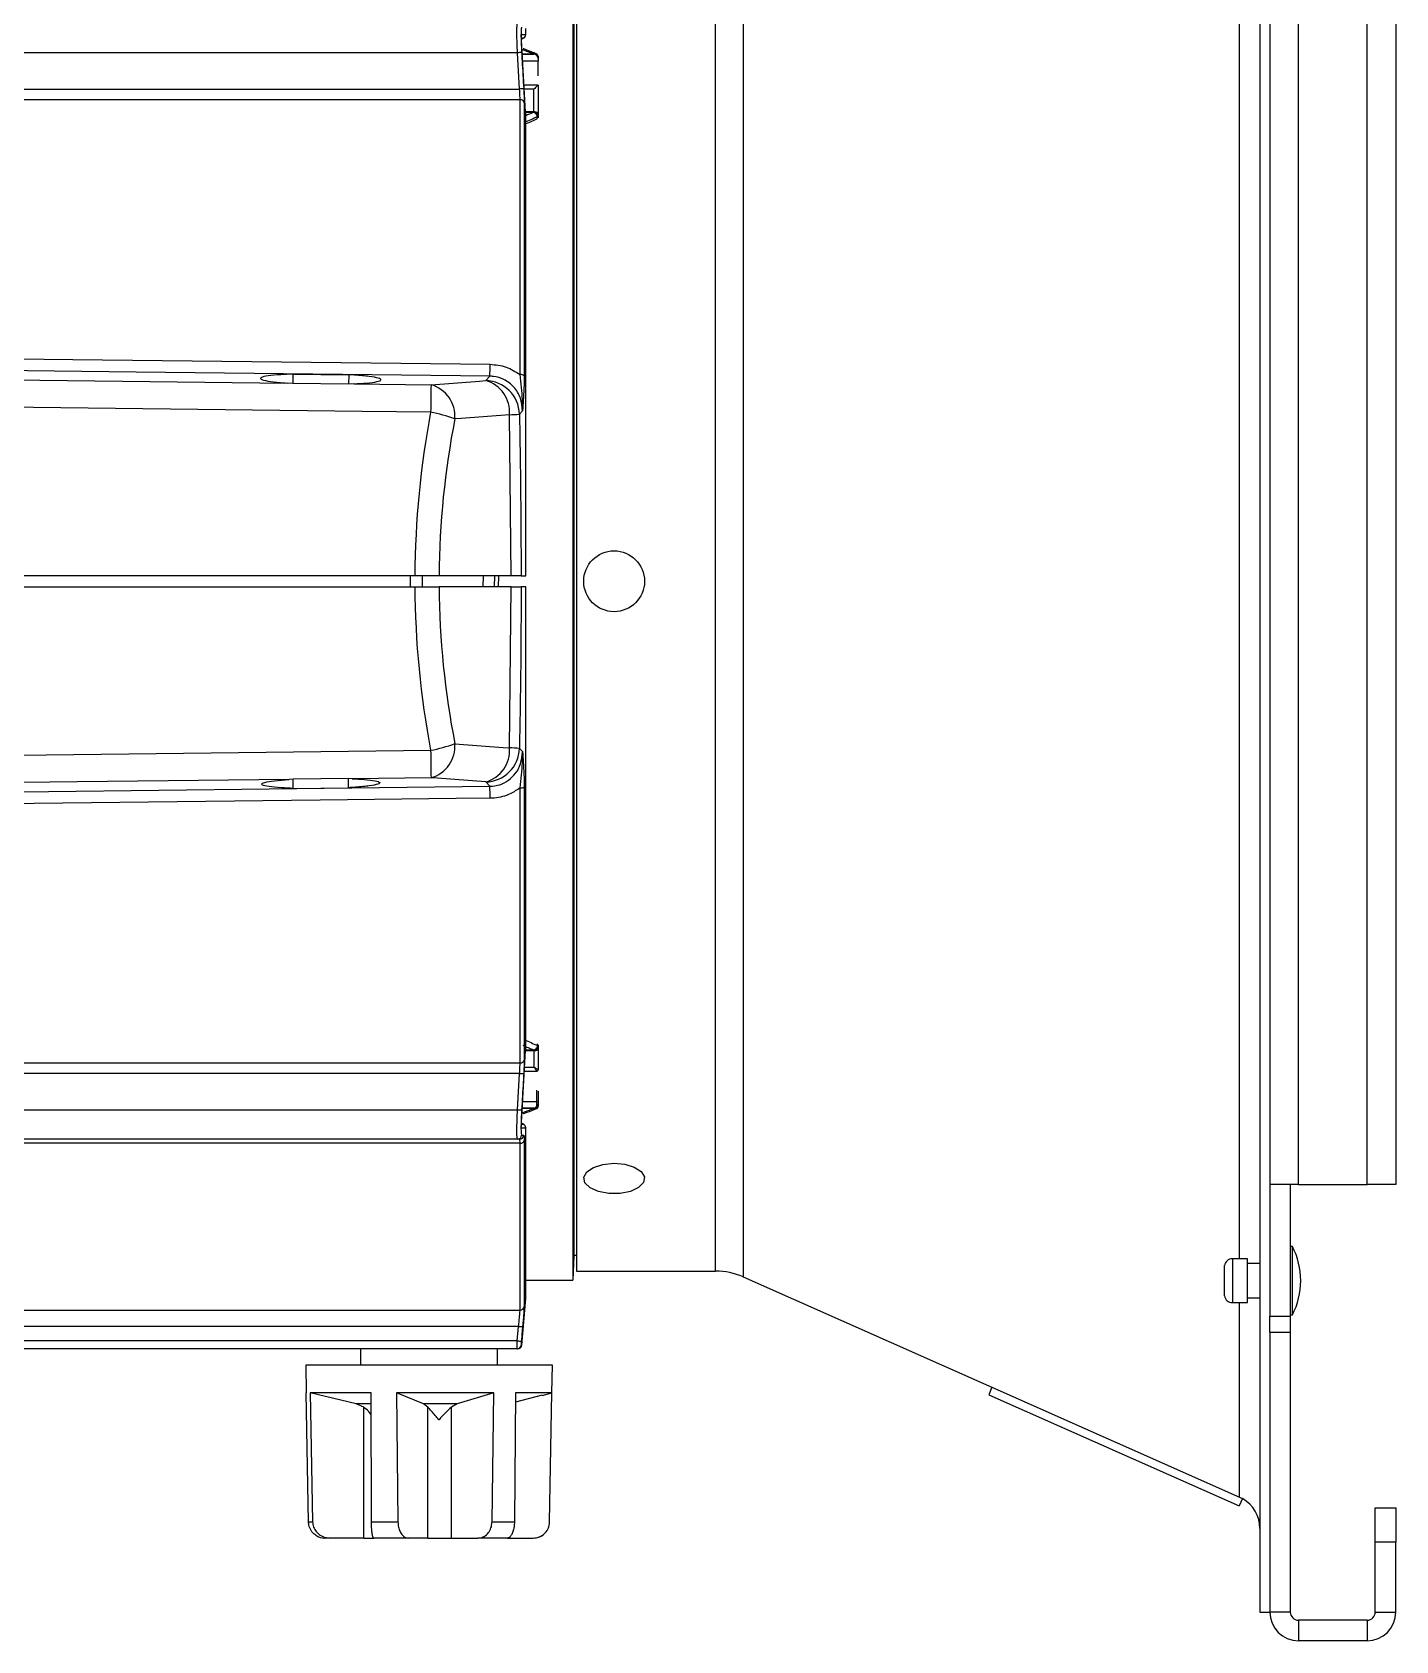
# Model space of a CAD drawing. Extents: x 17.1 to 113.1, y 3.8 to 84.5.
# Drawn here: x 31.61 to 36.58, y 31.99 to 37.86 of the extents above; entities that cross this region are included whole.
import ezdxf

# ---------------------------------------------------------------- set-up
doc = ezdxf.new("R2010")
doc.units = 0
doc.header["$MEASUREMENT"] = 0
doc.layers.add('OBJECT', color=7, linetype='CONTINUOUS')

msp = doc.modelspace()

# ---------------------------------------------------------------- linework, layer by layer
at = {"layer": 'OBJECT'}
for p, q in [((36.0882, 39.5865), (36.0882, 32.0965)), ((33.5822, 38.4064), (33.5822, 33.3066)), ((34.2035, 38.394), (34.2035, 33.319)), ((33.5952, 38.3725), (33.5952, 33.3405)), ((34.1022, 33.3405), (34.1022, 38.3725)), ((36.0139, 33.3852), (36.0139, 38.3277)), ((33.5854, 38.3164), (33.5854, 33.3966)), ((36.1242, 38.0565), (36.1242, 33.6565)), ((36.2291, 33.6565), (36.2291, 38.0565)), ((36.4792, 33.6565), (36.4792, 38.0565)), ((36.5841, 38.0565), (36.5841, 33.6565)), ((33.3928, 37.8509), (33.4092, 37.8513)), ((33.4093, 37.5684), (33.3928, 37.8509)), ((33.3938, 37.8334), (33.4012, 37.837)), ((33.3798, 37.7844), (29.3211, 37.7844)), ((33.3875, 37.652), (33.3798, 37.7844)), ((33.3969, 37.7801), (33.437, 37.7801)), ((33.397, 37.7788), (33.4396, 37.7788)), ((33.4546, 37.7542), (33.3984, 37.7542)), ((33.437, 37.7788), (33.437, 37.7801)), ((33.437, 37.7801), (33.4394, 37.7799)), ((33.4546, 37.7723), (33.4546, 37.7724)), ((33.4546, 37.7717), (33.4546, 37.7723)), ((33.4546, 37.7717), (33.4546, 37.7638)), ((33.4546, 37.7638), (33.4546, 37.7542)), ((33.4546, 37.7004), (33.4546, 37.7542)), ((29.4701, 37.652), (33.3875, 37.652)), ((33.3891, 37.6128), (29.4701, 37.6128)), ((33.3891, 36.6102), (33.3891, 37.6128)), ((33.4546, 37.6664), (33.4036, 37.6664)), ((33.4396, 37.6514), (33.4044, 37.6514)), ((33.4396, 37.5695), (33.4396, 37.6514)), ((33.4546, 37.6664), (33.4546, 37.5619)), ((33.4041, 37.6039), (33.4041, 36.6064)), ((33.4092, 37.5695), (33.437, 37.5695)), ((33.437, 37.5662), (33.4094, 37.5662)), ((33.437, 37.5695), (33.4396, 37.5695)), ((33.437, 37.5695), (33.437, 37.5662)), ((33.4394, 37.5664), (33.437, 37.5662)), ((33.4396, 37.5695), (33.4415, 37.5695)), ((33.4546, 37.5619), (33.4546, 37.5531)), ((33.4106, 35.8765), (33.4106, 37.5239)), ((33.4107, 35.8764), (33.4107, 37.523)), ((33.4521, 37.55), (33.4521, 37.5503)), ((33.4521, 37.5437), (33.4521, 37.55)), ((33.4546, 37.5536), (33.4546, 37.5531)), ((33.4546, 37.5531), (33.4546, 37.547)), ((32.5604, 36.5775), (32.5397, 36.5794)), ((32.5601, 36.6122), (32.5604, 36.5776)), ((32.5601, 36.6122), (32.764, 36.6099)), ((32.7637, 36.5753), (32.5604, 36.5775)), ((32.764, 36.6099), (32.7637, 36.5753)), ((32.7834, 36.5766), (32.7637, 36.5753)), ((32.7834, 36.5766), (33.0644, 36.5733)), ((33.2637, 36.5885), (33.279, 36.6044)), ((33.3569, 35.8765), (33.3506, 36.464)), ((33.3979, 36.4779), (33.3868, 36.4663)), ((33.0053, 35.8765), (28.3214, 35.8765)), ((32.99, 35.8365), (32.99, 35.8765)), ((33.0329, 35.8365), (33.0338, 35.8765)), ((33.3569, 35.8765), (33.0937, 35.8765)), ((33.2551, 35.8365), (33.256, 35.8765)), ((33.2957, 35.8365), (33.2971, 35.8765)), ((33.3101, 35.8365), (33.3117, 35.8765)), ((33.393, 35.8765), (33.4106, 35.8765)), ((28.3214, 35.8365), (33.0053, 35.8365)), ((33.3569, 35.8365), (33.0937, 35.8365)), ((33.3506, 35.249), (33.3569, 35.8365)), ((33.4106, 35.8365), (33.393, 35.8365)), ((33.4106, 34.1891), (33.4106, 35.8365)), ((33.4107, 34.1899), (33.4107, 35.8363)), ((33.3868, 35.2467), (33.3979, 35.235)), ((32.5614, 35.1348), (32.5471, 35.1336)), ((32.5611, 35.1011), (32.5614, 35.1348)), ((32.5611, 35.1011), (32.763, 35.1034)), ((32.7627, 35.137), (32.5614, 35.1348)), ((32.776, 35.1363), (32.7627, 35.137)), ((32.763, 35.1034), (32.7627, 35.137)), ((33.0644, 35.1396), (32.776, 35.1363)), ((33.279, 35.1086), (33.2637, 35.1245)), ((33.3891, 34.1002), (33.3891, 35.1028)), ((33.4041, 35.1066), (33.4041, 34.1091)), ((33.4532, 34.1634), (33.4532, 34.1693)), ((33.4532, 34.163), (33.4532, 34.1634)), ((33.4557, 34.166), (33.4557, 34.1603)), ((33.4557, 34.1603), (33.4557, 34.1598)), ((33.4557, 34.1603), (33.4557, 34.1515)), ((33.4557, 34.1515), (33.4557, 34.0746)), ((29.4701, 34.1002), (33.3891, 34.1002)), ((33.3928, 33.8621), (33.4093, 34.1446)), ((33.4381, 34.1438), (33.4092, 34.1438)), ((33.4094, 34.1472), (33.4381, 34.1472)), ((33.4381, 34.1472), (33.4405, 34.147)), ((33.4381, 34.1438), (33.4381, 34.1472)), ((33.4407, 34.1439), (33.4381, 34.1438)), ((33.4407, 34.0846), (33.4407, 34.1439)), ((33.4426, 34.1439), (33.4407, 34.1439)), ((33.3875, 34.061), (29.4701, 34.061)), ((33.3798, 33.9286), (33.3875, 34.061)), ((33.4049, 34.0696), (33.4507, 34.0696)), ((33.4058, 34.0846), (33.4407, 34.0846)), ((33.4507, 33.9592), (33.4507, 34.0005)), ((33.4557, 33.9971), (33.4557, 33.956)), ((29.3211, 33.9286), (33.3798, 33.9286)), ((33.4407, 33.9345), (33.397, 33.9345)), ((33.4381, 33.9333), (33.397, 33.9333)), ((33.3985, 33.9592), (33.4507, 33.9592)), ((33.4381, 33.9345), (33.4381, 33.9333)), ((33.4405, 33.9335), (33.4381, 33.9333)), ((33.4507, 33.9495), (33.4507, 33.9592)), ((33.4507, 33.9495), (33.4557, 33.9495)), ((33.4557, 33.956), (33.4557, 33.9495)), ((33.4557, 33.9495), (33.4557, 33.9417)), ((33.4557, 33.9411), (33.4557, 33.9417)), ((33.4092, 33.8616), (33.3928, 33.8621)), ((33.3936, 33.8761), (33.4012, 33.8759)), ((33.4012, 33.8759), (33.3938, 33.8796)), ((33.38, 33.8215), (29.3251, 33.8215)), ((33.3891, 33.8065), (29.4701, 33.8065)), ((33.3874, 33.8215), (33.38, 33.8215)), ((33.3891, 33.1979), (33.3891, 33.8065)), ((33.4041, 33.8168), (33.4041, 33.2114)), ((33.4106, 33.2402), (33.4106, 33.8445)), ((33.4107, 33.2415), (33.4107, 33.8455)), ((36.2291, 33.6565), (36.1242, 33.6565)), ((36.1242, 33.6565), (36.1242, 33.1756)), ((36.1991, 33.6565), (36.1991, 33.1756)), ((36.2291, 33.6565), (36.4792, 33.6565)), ((36.5841, 33.6565), (36.4792, 33.6565)), ((33.5854, 33.3966), (33.5822, 33.3066)), ((33.5952, 33.3966), (33.5854, 33.3966)), ((36.2066, 33.4302), (36.1991, 33.4302)), ((36.2066, 33.1927), (36.2066, 33.4302)), ((33.5952, 33.3405), (34.1022, 33.3405)), ((35.9585, 33.2502), (35.9585, 33.3602)), ((36.0431, 33.3852), (35.9881, 33.3852)), ((35.9881, 33.3852), (35.9881, 33.2332)), ((36.0431, 33.2332), (36.0431, 33.3852)), ((36.0882, 33.3677), (36.0431, 33.3677)), ((33.4107, 33.3066), (33.5822, 33.3066)), ((34.2035, 33.319), (35.1108, 32.9166)), ((33.3957, 33.0701), (33.4106, 33.2402)), ((35.9881, 33.2332), (35.9881, 33.2252)), ((35.9881, 33.2252), (36.0431, 33.2252)), ((36.0139, 32.516), (36.0139, 33.2252)), ((36.0431, 33.2427), (36.0882, 33.2427)), ((36.0431, 33.2252), (36.0431, 33.2332)), ((29.1701, 33.1979), (33.3891, 33.1979)), ((36.1242, 33.1756), (36.1991, 33.1756)), ((36.1242, 33.1159), (36.1242, 33.1756)), ((36.1991, 33.1802), (36.2066, 33.1802)), ((36.1991, 33.1756), (36.1991, 33.1159)), ((36.2066, 33.1802), (36.2066, 33.1927)), ((33.3837, 33.1386), (29.1701, 33.1386)), ((33.3791, 33.0857), (33.3837, 33.1386)), ((36.1991, 33.1159), (36.1242, 33.1159)), ((36.1242, 33.1159), (36.1242, 32.0965)), ((36.1991, 33.1159), (36.1991, 32.0965)), ((33.3781, 33.0565), (28.9532, 33.0565)), ((33.3791, 33.0857), (29.0804, 33.0857)), ((32.8072, 33.0565), (32.8072, 32.9965)), ((33.3072, 32.9965), (33.3072, 33.0565)), ((32.6072, 32.9965), (32.609, 32.8965)), ((33.5072, 32.9965), (32.6072, 32.9965)), ((33.5055, 32.8965), (33.5072, 32.9965)), ((32.609, 32.8965), (32.6092, 32.8964)), ((32.6092, 32.8965), (32.609, 32.8965)), ((32.6173, 32.4254), (32.6092, 32.8965)), ((32.8457, 32.8965), (32.6235, 32.8965)), ((32.6235, 32.8965), (32.6323, 32.4254)), ((32.7916, 32.8556), (32.6235, 32.8965)), ((32.8469, 32.4254), (32.8457, 32.8965)), ((33.2937, 32.8965), (32.9386, 32.8965)), ((32.9386, 32.8965), (32.9437, 32.4254)), ((33.0373, 32.8556), (32.9386, 32.8965)), ((33.2937, 32.8965), (33.1601, 32.8556)), ((33.2868, 32.4254), (33.2937, 32.8965)), ((33.3722, 32.8965), (33.3686, 32.4254)), ((33.47, 32.8873), (33.372, 32.8617)), ((33.5055, 32.8965), (33.3722, 32.8965)), ((33.47, 32.887), (33.5055, 32.8965)), ((33.4971, 32.4254), (33.5052, 32.8964)), ((35.1108, 32.9166), (35.0987, 32.8892)), ((35.0987, 32.8892), (36.0128, 32.4837)), ((35.1108, 32.9166), (36.0249, 32.5111)), ((32.8187, 32.8439), (32.7916, 32.8556)), ((32.842, 32.8556), (32.7916, 32.8556)), ((32.8187, 32.3665), (32.8187, 32.8439)), ((33.1601, 32.8556), (33.0373, 32.8556)), ((33.0532, 32.8439), (33.0373, 32.8556)), ((33.0532, 32.3665), (33.0532, 32.8439)), ((33.1601, 32.8556), (33.1386, 32.8439)), ((33.1386, 32.3665), (33.1386, 32.8439)), ((36.0249, 32.5111), (36.0128, 32.4837)), ((36.5092, 32.3515), (36.5092, 32.4765)), ((36.5092, 32.4765), (36.5841, 32.4765)), ((36.5841, 32.4765), (36.5841, 32.3515)), ((32.6173, 32.4254), (32.6323, 32.4254)), ((32.8469, 32.4254), (32.9437, 32.4254)), ((33.2868, 32.4254), (33.3686, 32.4254)), ((32.6969, 32.3665), (32.6772, 32.3665)), ((32.8187, 32.3665), (32.6969, 32.3665)), ((32.8187, 32.3665), (32.8556, 32.3665)), ((32.9816, 32.3665), (32.8556, 32.3665)), ((33.0532, 32.3665), (32.9816, 32.3665)), ((33.0532, 32.3665), (33.1386, 32.3665)), ((33.1386, 32.3665), (33.2354, 32.3665)), ((33.342, 32.3665), (33.2354, 32.3665)), ((33.342, 32.3665), (33.437, 32.3665)), ((36.5092, 32.0965), (36.5092, 32.3515)), ((36.5841, 32.3515), (36.5092, 32.3515)), ((36.5841, 32.0965), (36.5841, 32.3515)), ((36.0882, 32.0965), (36.1242, 32.0965)), ((36.1991, 32.0965), (36.1242, 32.0965)), ((36.2291, 32.0665), (36.2291, 31.9916)), ((36.4792, 32.0665), (36.2291, 32.0665)), ((36.4792, 32.0665), (36.4792, 31.9916)), ((36.5092, 32.0965), (36.5841, 32.0965)), ((36.4792, 31.9916), (36.2291, 31.9916))]:
    msp.add_line(p, q, dxfattribs=at)
at = {"layer": 'OBJECT', "flags": 128}
for points in [[(33.4546, 37.6664), (33.4543, 37.6661), (33.4534, 37.6653), (33.4521, 37.6639), (33.4502, 37.662), (33.4479, 37.6597), (33.4453, 37.6571), (33.4425, 37.6543), (33.4396, 37.6514)], [(33.4396, 37.5695), (33.4396, 37.569), (33.4395, 37.5686), (33.4395, 37.5682), (33.4395, 37.5678), (33.4395, 37.5674), (33.4395, 37.5671), (33.4394, 37.5667), (33.4394, 37.5664)], [(29.1701, 36.6952), (29.2775, 36.694), (29.7735, 36.6883), (31.7573, 36.6655), (33.2797, 36.648)], [(33.279, 36.6044), (31.9881, 36.6195), (30.6971, 36.6347), (29.1694, 36.6527)], [(29.2974, 36.6172), (29.7445, 36.612), (31.0355, 36.597), (32.5397, 36.5794)], [(33.0644, 36.5733), (33.2409, 36.5868), (33.2637, 36.5885)], [(33.063, 36.4729), (32.813, 36.476), (31.813, 36.4881), (28.3214, 36.5304)], [(33.3506, 36.464), (33.1741, 36.4506), (33.1513, 36.4488)], [(28.3214, 35.1826), (28.5548, 35.1854), (29.5547, 35.1975), (33.063, 35.24)], [(33.1513, 35.2641), (33.3279, 35.2507), (33.3506, 35.249)], [(29.1694, 35.0603), (30.3782, 35.0745), (31.6692, 35.0897), (33.279, 35.1086)], [(32.5471, 35.1336), (31.7734, 35.1246), (30.4824, 35.1096), (29.2907, 35.0957)], [(33.2637, 35.1245), (33.0872, 35.1379), (33.0644, 35.1396)], [(33.2797, 35.065), (33.1557, 35.0635), (32.6598, 35.0578), (30.6759, 35.035), (29.1701, 35.0177)], [(33.4407, 34.1439), (33.4407, 34.1443), (33.4407, 34.1447), (33.4406, 34.1451), (33.4406, 34.1455), (33.4406, 34.1459), (33.4406, 34.1463), (33.4406, 34.1467), (33.4405, 34.147)], [(33.4407, 34.0846), (33.4433, 34.0828), (33.4458, 34.0811), (33.4482, 34.0796), (33.4504, 34.0781), (33.4522, 34.0769), (33.4537, 34.0759), (33.4548, 34.0752), (33.4555, 34.0747), (33.4557, 34.0746)], [(33.4507, 34.0696), (33.4506, 34.0698), (33.4501, 34.0705), (33.4494, 34.0716), (33.4484, 34.0731), (33.4471, 34.0749), (33.4457, 34.0771), (33.4441, 34.0794), (33.4424, 34.082), (33.4407, 34.0846)], [(33.4507, 33.9592), (33.4517, 33.9591), (33.4526, 33.9589), (33.4535, 33.9586), (33.4542, 33.9582), (33.4549, 33.9578), (33.4553, 33.9572), (33.4556, 33.9566), (33.4557, 33.956)], [(33.7539, 33.6234), (33.7131, 33.6232), (33.6749, 33.6303), (33.6444, 33.6439), (33.6258, 33.6621), (33.6216, 33.6823), (33.6323, 33.702), (33.6565, 33.7184), (33.6909, 33.7294), (33.7309, 33.7334), (33.7711, 33.7298), (33.806, 33.7193), (33.831, 33.7032), (33.8426, 33.6836), (33.8393, 33.6633), (33.8216, 33.6449), (33.7917, 33.631), (33.7539, 33.6234)], [(33.3986, 33.1377), (33.3961, 33.1079), (33.3941, 33.0848)]]:
    msp.add_lwpolyline(points, dxfattribs=at)
at = {"layer": 'OBJECT'}
msp.add_circle((33.7322, 35.8565), 0.111, dxfattribs=at)
for centre, radius, start, end in [((33.3942, 37.8503), 0.015, 297.4113, 3.80799), ((33.3979, 37.5372), 0.2478, 90.72222, 94.18065), ((33.4421, 37.7798), 0.00268, 177.25363, 200.75892), ((33.4396, 37.7638), 0.015, 0, 90), ((33.4409, 37.7737), 0.00599, 80.04273, 84.94157), ((33.4394, 37.7771), 0.00445, 35.37869, 46.56324), ((33.405, 37.4042), 0.2484, 90.59271, 94.04313), ((33.391, 37.599), 0.0139, 20.57956, 97.91928), ((33.4416, 37.5582), 0.00829, 87.84803, 91.35713), ((33.4546, 37.5566), 0.015, 140.52774, 144.09287), ((33.4508, 37.5539), 0.0038, 289.84099, 354.83601), ((33.4511, 37.5534), 0.00355, 286.92861, 354.59907), ((29.8761, 36.6813), 3.4038, 358.70432, 359.43865), ((45.7418, 36.3432), 12.6795, 178.95997, 179.41369), ((33.0316, 36.4578), 0.1201, 355.71295, 74.14882), ((33.2309, 36.473), 0.1201, 355.71229, 74.14911), ((33.2612, 36.4629), 0.1256, 1.54155, 88.87061), ((33.3922, 36.591), 0.0194, 52.30684, 99.0466), ((32.9719, 35.9653), 0.5157, 69.64114, 79.83388), ((36.1637, 35.8565), 3.07, 168.87528, 179.62673), ((33.3436, 36.8596), 0.3957, 271.01904, 276.2638), ((36.1637, 35.8565), 3.07, 180.37327, 191.12472), ((32.9719, 35.7476), 0.5157, 280.16641, 290.35856), ((45.741, 35.3698), 12.6787, 180.5863, 181.04005), ((33.0316, 35.2552), 0.1201, 285.85119, 4.28704), ((33.2309, 35.24), 0.1201, 285.8506, 4.288), ((33.2612, 35.2501), 0.1256, 271.12933, 358.45851), ((33.3436, 34.853), 0.396, 83.73825, 88.9789), ((29.8758, 35.0316), 3.4041, 0.56137, 1.29564), ((33.3922, 35.122), 0.0194, 260.94979, 307.69466), ((33.4522, 34.16), 0.00355, 5.39216, 73.06698), ((33.4519, 34.1595), 0.0038, 5.15092, 70.16705), ((33.391, 34.114), 0.0139, 262.08072, 339.42044), ((33.4427, 34.156), 0.00914, 268.80701, 271.98783), ((33.4565, 34.1574), 0.016, 216.04363, 219.37082), ((33.4051, 34.3103), 0.2499, 265.96724, 269.39693), ((33.4507, 34.0746), 0.005, 270, 0), ((33.3979, 34.1764), 0.2485, 265.82506, 269.27432), ((33.4432, 33.9336), 0.00265, 159.13509, 182.85236), ((33.4407, 33.9495), 0.015, 270, 0), ((33.4419, 33.94), 0.00633, 275.19241, 279.82329), ((33.4405, 33.9363), 0.00442, 313.36183, 324.63778), ((33.3942, 33.8626), 0.015, 356.19242, 62.58929), ((33.3799, 33.8365), 0.015, 270.04985, 356.4414), ((33.3874, 33.8365), 0.015, 270.04726, 356.32438), ((33.3905, 33.8204), 0.014, 264.21403, 345.34407), ((35.9654, 33.3052), 0.2717, 332.61209, 27.38791), ((34.1022, 33.0905), 0.25, 66.08033, 90), ((35.9881, 33.3552), 0.03, 90, 170.40593), ((33.3957, 33.2415), 0.015, 355, 0), ((35.9881, 33.2552), 0.03, 189.59407, 270), ((33.3892, 33.2128), 0.0149, 269.56914, 354.44529), ((33.4001, 33.2861), 0.1483, 263.66792, 269.45253), ((33.3781, 33.0715), 0.015, 270.00375, 355.05767), ((33.3955, 33.2332), 0.1484, 263.66788, 269.44809), ((33.3808, 33.0715), 0.015, 270, 354.25644), ((35.9632, 32.4018), 0.125, 0, 60.5269), ((32.6772, 32.4265), 0.06, 236.35662, 270), ((33.4372, 32.4265), 0.06, 270, 303.58096), ((36.2291, 32.0965), 0.1049, 180, 270), ((36.2291, 32.0965), 0.03, 180, 270), ((36.4792, 32.0965), 0.1049, 270, 0), ((36.4792, 32.0965), 0.03, 270, 0)]:
    msp.add_arc(centre, radius, start, end, dxfattribs=at)
for centre, major_axis, ratio, start_param, end_param in [((33.6974, 35.8555), (4.3755, -2.0916), 0.34326, 1.792197, 1.800866), ((33.6974, 35.8555), (4.3755, 2.0916), 0.34326, 1.466924, 1.47305), ((33.7049, 35.8463), (4.3768, 2.0768), 0.341999, 1.466968, 1.477879), ((33.7274, 35.8555), (4.3597, 2.0687), 0.341999, 1.472292, 1.481706), ((36.0753, 35.8565), (0, 3.195), 0.960876, 1.376633, 1.564537), ((36.0753, 35.8565), (0, 3.195), 0.960876, 1.577056, 1.764959), ((33.6985, 35.8579), (4.3755, -2.0916), 0.34326, 4.807591, 4.816261), ((33.706, 35.8671), (4.3768, -2.0768), 0.341999, 4.805306, 4.816218), ((33.6985, 35.8579), (4.3755, 2.0916), 0.34326, 4.482319, 4.490989), ((33.4407, 33.9495), (0, 0.015), 0.666667, 3.141593, 4.712389)]:
    msp.add_ellipse(centre, major_axis=major_axis, ratio=ratio, start_param=start_param, end_param=end_param, dxfattribs=at)
for points, knots in [([(33.3798, 37.7844), (33.3793, 37.7966), (33.3782, 37.821), (33.3775, 37.8533), (33.3777, 37.8775), (33.3786, 37.8898), (33.3796, 37.891), (33.38, 37.8915)], [0, 0, 0, 0, 0.216844, 0.433701, 0.650256, 0.866699, 1, 1, 1, 1]), ([(33.3949, 37.8774), (33.3943, 37.8764), (33.3932, 37.8743), (33.3925, 37.8581), (33.3926, 37.8344), (33.3935, 37.8084), (33.3944, 37.7915), (33.3948, 37.785)], [0, 0, 0, 0, 0.2168348, 0.4336861, 0.6501672, 0.866491, 1, 1, 1, 1]), ([(33.4024, 37.8379), (33.403, 37.8383), (33.4049, 37.8393), (33.4069, 37.8418), (33.4084, 37.8446), (33.4093, 37.8472), (33.41, 37.8503), (33.4106, 37.8563), (33.4106, 37.8655), (33.4106, 37.8722)], [0, 0, 0, 0, 0.038376, 0.104781, 0.165152, 0.225302, 0.307659, 0.496496, 1, 1, 1, 1]), ([(33.4092, 37.8513), (33.4096, 37.8523), (33.4104, 37.8541), (33.4106, 37.8626), (33.4106, 37.8678), (33.4106, 37.8684)], [0, 0, 0, 0, 0.489871, 0.942612, 1, 1, 1, 1]), ([(33.4012, 37.837), (33.3991, 37.837), (33.3966, 37.8369), (33.394, 37.8368), (33.3936, 37.8368)], [0, 0, 0, 0, 0.845701, 1, 1, 1, 1]), ([(33.4023, 37.7982), (33.4016, 37.7984), (33.401, 37.7987), (33.4003, 37.7985), (33.4003, 37.7985)], [0, 0, 0, 0, 0.96899, 1, 1, 1, 1]), ([(33.4485, 37.7805), (33.445, 37.7819), (33.4296, 37.7878), (33.4142, 37.7936), (33.4023, 37.7982)], [0, 0, 0, 0, 0.2267111, 1, 1, 1, 1]), ([(33.3948, 37.785), (33.3954, 37.775), (33.398, 37.7309), (33.4005, 37.6867), (33.4025, 37.6526)], [0, 0, 0, 0, 0.226062, 1, 1, 1, 1]), ([(33.4394, 37.7799), (33.4401, 37.7798), (33.4407, 37.7798), (33.4414, 37.7797), (33.4414, 37.7797)], [0, 0, 0, 0, 0.97333, 1, 1, 1, 1]), ([(33.4414, 37.7797), (33.4414, 37.7797), (33.4416, 37.78), (33.4421, 37.7802), (33.4424, 37.7803), (33.4424, 37.7803)], [0, 0, 0, 0, 0.264381, 0.865798, 1, 1, 1, 1]), ([(33.4415, 37.7787), (33.4415, 37.7787), (33.4414, 37.7787), (33.4414, 37.7789), (33.4414, 37.7794), (33.4414, 37.7797)], [0, 0, 0, 0, 0.125209, 0.466791, 1, 1, 1, 1]), ([(33.4419, 37.7796), (33.4418, 37.7793), (33.4417, 37.7789), (33.4416, 37.7787), (33.4415, 37.7787), (33.4415, 37.7787)], [0, 0, 0, 0, 0.531799, 0.875888, 1, 1, 1, 1]), ([(33.443, 37.7797), (33.4429, 37.7797), (33.4427, 37.7797), (33.4424, 37.7797), (33.4422, 37.7797), (33.4421, 37.7797), (33.442, 37.7796), (33.4419, 37.7796), (33.4419, 37.7796), (33.4419, 37.7796), (33.4419, 37.7796)], [0, 0, 0, 0, 0.330544, 0.552347, 0.701626, 0.802859, 0.903889, 0.945326, 0.979318, 1, 1, 1, 1]), ([(33.4424, 37.7803), (33.444, 37.7807), (33.4463, 37.7813), (33.4479, 37.7805), (33.4484, 37.7803)], [0, 0, 0, 0, 0.6742609, 1, 1, 1, 1]), ([(33.4546, 37.7723), (33.4543, 37.7734), (33.4539, 37.7757), (33.4513, 37.7781), (33.4477, 37.7797), (33.4446, 37.7797), (33.443, 37.7797)], [0, 0, 0, 0, 0.242428, 0.484567, 0.734486, 1, 1, 1, 1]), ([(33.4545, 37.7724), (33.4545, 37.7726), (33.4547, 37.774), (33.4534, 37.7766), (33.4512, 37.7793), (33.4492, 37.7801), (33.4484, 37.7804)], [0, 0, 0, 0, 0.046913, 0.394406, 0.752514, 1, 1, 1, 1]), ([(33.3891, 37.6128), (33.389, 37.6185), (33.3889, 37.6303), (33.388, 37.6446), (33.3875, 37.652)], [0, 0, 0, 0, 0.486978, 1, 1, 1, 1]), ([(33.4025, 37.6526), (33.4029, 37.6439), (33.4038, 37.626), (33.404, 37.6114), (33.4041, 37.6039)], [0, 0, 0, 0, 0.488653, 1, 1, 1, 1]), ([(33.4106, 37.5239), (33.4106, 37.5305), (33.4105, 37.5438), (33.4097, 37.5601), (33.4093, 37.5684)], [0, 0, 0, 0, 0.491582, 1, 1, 1, 1]), ([(33.4414, 37.5665), (33.4414, 37.5665), (33.4407, 37.5664), (33.4401, 37.5664), (33.4394, 37.5664)], [0, 0, 0, 0, 0.026661, 1, 1, 1, 1]), ([(33.4414, 37.5665), (33.4414, 37.567), (33.4414, 37.5678), (33.4414, 37.5689), (33.4415, 37.5693), (33.4415, 37.5695)], [0, 0, 0, 0, 0.5331818, 0.874609, 1, 1, 1, 1]), ([(33.4424, 37.5654), (33.4422, 37.5655), (33.4419, 37.5658), (33.4415, 37.5662), (33.4414, 37.5664), (33.4414, 37.5665)], [0, 0, 0, 0, 0.507127, 0.825465, 1, 1, 1, 1]), ([(33.4415, 37.5695), (33.4424, 37.5694), (33.4447, 37.5692), (33.4483, 37.5682), (33.4517, 37.5666), (33.454, 37.5645), (33.4546, 37.5628), (33.4546, 37.5619), (33.4546, 37.5619)], [0, 0, 0, 0, 0.116667, 0.314968, 0.524422, 0.755198, 0.990674, 1, 1, 1, 1]), ([(33.4415, 37.5695), (33.4415, 37.5693), (33.4416, 37.5689), (33.4417, 37.5678), (33.4418, 37.567), (33.4419, 37.5665)], [0, 0, 0, 0, 0.124203, 0.468249, 1, 1, 1, 1]), ([(33.4419, 37.5665), (33.4419, 37.5665), (33.4419, 37.5665), (33.442, 37.5664), (33.4422, 37.5663), (33.4425, 37.5662), (33.4429, 37.5661), (33.443, 37.5661)], [0, 0, 0, 0, 0.032738, 0.074948, 0.183307, 0.638243, 1, 1, 1, 1]), ([(33.4521, 37.5503), (33.4519, 37.5515), (33.4515, 37.5539), (33.4494, 37.5579), (33.4463, 37.562), (33.4438, 37.5642), (33.4424, 37.5654)], [0, 0, 0, 0, 0.242448, 0.4846, 0.734574, 1, 1, 1, 1]), ([(33.443, 37.5661), (33.4448, 37.5652), (33.4483, 37.5633), (33.4522, 37.5595), (33.4542, 37.5562), (33.4545, 37.5543), (33.4546, 37.5536)], [0, 0, 0, 0, 0.3039, 0.585806, 0.84941, 1, 1, 1, 1]), ([(33.4546, 37.5619), (33.4546, 37.5619), (33.4546, 37.5621), (33.4544, 37.5628), (33.4532, 37.5639), (33.4504, 37.565), (33.4469, 37.5658), (33.4442, 37.566), (33.443, 37.5661)], [0, 0, 0, 0, 0.010001, 0.107432, 0.369939, 0.606849, 0.826, 1, 1, 1, 1]), ([(33.2797, 36.648), (33.2998, 36.6461), (33.3396, 36.6423), (33.3727, 36.6208), (33.3891, 36.6102)], [0, 0, 0, 0, 0.505217, 1, 1, 1, 1]), ([(32.5601, 36.6122), (32.5449, 36.6116), (32.5087, 36.61), (32.4664, 36.6058), (32.4412, 36.5999), (32.441, 36.5933), (32.4658, 36.5868), (32.5034, 36.5822), (32.5315, 36.5801), (32.5397, 36.5794)], [0, 0, 0, 0, 0.117568, 0.279861, 0.442586, 0.605907, 0.769588, 0.933237, 1, 1, 1, 1]), ([(32.7834, 36.5766), (32.7993, 36.5775), (32.8346, 36.5795), (32.8703, 36.5845), (32.8859, 36.5907), (32.8759, 36.5974), (32.8417, 36.6037), (32.7995, 36.6077), (32.771, 36.6095), (32.764, 36.6099)], [0, 0, 0, 0, 0.132307, 0.294526, 0.457212, 0.620426, 0.783854, 0.947085, 1, 1, 1, 1]), ([(33.3979, 36.4779), (33.3965, 36.4936), (33.3937, 36.5251), (33.3691, 36.5659), (33.3335, 36.5936), (33.301, 36.6035), (33.2833, 36.6042), (33.279, 36.6044)], [0, 0, 0, 0, 0.251339, 0.503315, 0.735357, 0.935196, 1, 1, 1, 1]), ([(33.3979, 36.4779), (33.3979, 36.478), (33.3995, 36.5055), (33.3967, 36.5446), (33.391, 36.5943), (33.3891, 36.6102)], [0, 0, 0, 0, 0.00294, 0.680839, 1, 1, 1, 1]), ([(33.4041, 36.6064), (33.4039, 36.5907), (33.4035, 36.5571), (33.401, 36.516), (33.399, 36.4908), (33.3979, 36.478), (33.3979, 36.4779)], [0, 0, 0, 0, 0.298756, 0.643488, 0.99732, 1, 1, 1, 1]), ([(33.3868, 36.4663), (33.3876, 36.4232), (33.3914, 36.2266), (33.3923, 36.03), (33.393, 35.8765)], [0, 0, 0, 0, 0.2192209, 1, 1, 1, 1]), ([(33.0937, 35.8765), (33.0808, 35.8765), (33.0569, 35.8765), (33.0239, 35.8765), (33.0076, 35.8765), (33.0053, 35.8765)], [0, 0, 0, 0, 0.499398, 0.929182, 1, 1, 1, 1]), ([(33.393, 35.8765), (33.3904, 35.8765), (33.3852, 35.8765), (33.3663, 35.8765), (33.3569, 35.8765)], [0, 0, 0, 0, 0.5, 1, 1, 1, 1]), ([(33.0053, 35.8365), (33.0217, 35.8365), (33.0521, 35.8365), (33.0803, 35.8365), (33.0921, 35.8365), (33.0937, 35.8365)], [0, 0, 0, 0, 0.499395, 0.929163, 1, 1, 1, 1]), ([(33.3569, 35.8365), (33.3663, 35.8365), (33.3852, 35.8365), (33.3904, 35.8365), (33.393, 35.8365)], [0, 0, 0, 0, 0.5, 1, 1, 1, 1]), ([(33.393, 35.8365), (33.3928, 35.7531), (33.3922, 35.5565), (33.3888, 35.3599), (33.3868, 35.2467)], [0, 0, 0, 0, 0.423826, 1, 1, 1, 1]), ([(33.279, 35.1086), (33.2913, 35.1098), (33.3157, 35.1122), (33.3485, 35.1297), (33.3749, 35.156), (33.3943, 35.1919), (33.3966, 35.22), (33.3979, 35.235)], [0, 0, 0, 0, 0.1821946, 0.3642442, 0.5510444, 0.7591952, 1, 1, 1, 1]), ([(33.3891, 35.1028), (33.391, 35.1187), (33.3967, 35.1684), (33.3995, 35.2074), (33.3979, 35.2349), (33.3979, 35.235)], [0, 0, 0, 0, 0.319161, 0.99706, 1, 1, 1, 1]), ([(33.3979, 35.235), (33.3979, 35.2349), (33.399, 35.2224), (33.401, 35.1972), (33.4035, 35.1563), (33.4039, 35.1222), (33.4041, 35.1066)], [0, 0, 0, 0, 0.002681, 0.34979, 0.701236, 1, 1, 1, 1]), ([(32.5611, 35.1011), (32.5463, 35.1017), (32.511, 35.1032), (32.4697, 35.1074), (32.4451, 35.1132), (32.4451, 35.1197), (32.4697, 35.1261), (32.5078, 35.1307), (32.5374, 35.1329), (32.5471, 35.1336)], [0, 0, 0, 0, 0.115332, 0.275775, 0.436647, 0.598107, 0.759921, 0.921699, 1, 1, 1, 1]), ([(32.776, 35.1363), (32.7917, 35.1354), (32.8269, 35.1336), (32.8638, 35.1288), (32.8814, 35.1228), (32.8741, 35.1163), (32.8426, 35.11), (32.8011, 35.1058), (32.7716, 35.1039), (32.763, 35.1034)], [0, 0, 0, 0, 0.1286483, 0.2889616, 0.449731, 0.611042, 0.7726028, 0.934007, 1, 1, 1, 1]), ([(33.3891, 35.1028), (33.3776, 35.0951), (33.3495, 35.0763), (33.3103, 35.0662), (33.285, 35.0652), (33.2797, 35.065)], [0, 0, 0, 0, 0.355608, 0.866058, 1, 1, 1, 1]), ([(33.4093, 34.1446), (33.4097, 34.1526), (33.4104, 34.1689), (33.4106, 34.1823), (33.4106, 34.1891)], [0, 0, 0, 0, 0.494, 1, 1, 1, 1]), ([(33.4557, 34.1515), (33.4557, 34.1514), (33.4557, 34.1506), (33.4551, 34.1489), (33.4528, 34.1468), (33.4494, 34.1451), (33.4459, 34.1442), (33.4435, 34.144), (33.4426, 34.1439)], [0, 0, 0, 0, 0.009325, 0.244802, 0.475567, 0.685012, 0.883334, 1, 1, 1, 1]), ([(33.4436, 34.148), (33.4451, 34.1493), (33.448, 34.1519), (33.4512, 34.1565), (33.4529, 34.1603), (33.4531, 34.1623), (33.4532, 34.163)], [0, 0, 0, 0, 0.30305, 0.584924, 0.848605, 1, 1, 1, 1]), ([(33.4557, 34.1598), (33.4555, 34.1587), (33.455, 34.1564), (33.4524, 34.1529), (33.4488, 34.1496), (33.4457, 34.1481), (33.4441, 34.1473)], [0, 0, 0, 0, 0.242418, 0.484558, 0.7345, 1, 1, 1, 1]), ([(33.4441, 34.1473), (33.4453, 34.1474), (33.448, 34.1476), (33.4515, 34.1484), (33.4544, 34.1495), (33.4555, 34.1506), (33.4557, 34.1512), (33.4557, 34.1514), (33.4557, 34.1515)], [0, 0, 0, 0, 0.174002, 0.393157, 0.630045, 0.892564, 0.989995, 1, 1, 1, 1]), ([(33.3875, 34.061), (33.388, 34.068), (33.3889, 34.0823), (33.389, 34.0941), (33.3891, 34.1002)], [0, 0, 0, 0, 0.487934, 1, 1, 1, 1]), ([(33.4041, 34.1091), (33.404, 34.1019), (33.4038, 34.0873), (33.4029, 34.0695), (33.4025, 34.0604)], [0, 0, 0, 0, 0.488111, 1, 1, 1, 1]), ([(33.4405, 34.147), (33.4412, 34.147), (33.4418, 34.1469), (33.4425, 34.1468), (33.4425, 34.1468)], [0, 0, 0, 0, 0.97304, 1, 1, 1, 1]), ([(33.4425, 34.1468), (33.4426, 34.147), (33.4427, 34.1473), (33.4432, 34.1477), (33.4435, 34.148), (33.4436, 34.148)], [0, 0, 0, 0, 0.264472, 0.866019, 1, 1, 1, 1]), ([(33.4426, 34.1439), (33.4426, 34.144), (33.4425, 34.1445), (33.4425, 34.1456), (33.4425, 34.1464), (33.4425, 34.1468)], [0, 0, 0, 0, 0.12746, 0.466734, 1, 1, 1, 1]), ([(33.443, 34.1468), (33.443, 34.1464), (33.4428, 34.1456), (33.4427, 34.1445), (33.4426, 34.144), (33.4426, 34.1439)], [0, 0, 0, 0, 0.5316603, 0.8757805, 1, 1, 1, 1]), ([(33.4441, 34.1473), (33.444, 34.1472), (33.4438, 34.1472), (33.4435, 34.1471), (33.4433, 34.147), (33.4432, 34.147), (33.4431, 34.1469), (33.4431, 34.1469), (33.443, 34.1469), (33.443, 34.1468), (33.443, 34.1468)], [0, 0, 0, 0, 0.330451, 0.552236, 0.70154, 0.80274, 0.903852, 0.945067, 0.979309, 1, 1, 1, 1]), ([(33.4025, 34.0604), (33.4019, 34.0504), (33.3994, 34.0063), (33.3968, 33.9621), (33.3948, 33.9279)], [0, 0, 0, 0, 0.226059, 1, 1, 1, 1]), ([(33.38, 33.8215), (33.3794, 33.8227), (33.3782, 33.8251), (33.3775, 33.8438), (33.3777, 33.8714), (33.3786, 33.9015), (33.3795, 33.9211), (33.3798, 33.9286)], [0, 0, 0, 0, 0.216873, 0.43376, 0.650333, 0.866771, 1, 1, 1, 1]), ([(33.3948, 33.9279), (33.3942, 33.9174), (33.3931, 33.8963), (33.3924, 33.8685), (33.3926, 33.8476), (33.3936, 33.837), (33.3945, 33.8359), (33.3949, 33.8355)], [0, 0, 0, 0, 0.2168007, 0.4336161, 0.650077, 0.8664051, 1, 1, 1, 1]), ([(33.3997, 33.9185), (33.3998, 33.9185), (33.4, 33.918), (33.4009, 33.9166), (33.4022, 33.9151), (33.403, 33.9152), (33.4034, 33.9153)], [0, 0, 0, 0, 0.017933, 0.212577, 0.639174, 1, 1, 1, 1]), ([(33.4015, 33.915), (33.4013, 33.915), (33.401, 33.915), (33.4003, 33.9165), (33.3999, 33.9179), (33.3997, 33.9185), (33.3997, 33.9185)], [0, 0, 0, 0, 0.295192, 0.7656, 0.980243, 1, 1, 1, 1]), ([(33.4034, 33.9152), (33.4072, 33.9166), (33.4226, 33.9225), (33.438, 33.9284), (33.4496, 33.9329)], [0, 0, 0, 0, 0.243571, 1, 1, 1, 1]), ([(33.4425, 33.9337), (33.4425, 33.9337), (33.4418, 33.9336), (33.4412, 33.9335), (33.4405, 33.9335)], [0, 0, 0, 0, 0.026972, 1, 1, 1, 1]), ([(33.4425, 33.9337), (33.4425, 33.934), (33.4425, 33.9345), (33.4425, 33.9346), (33.4426, 33.9347), (33.4426, 33.9347)], [0, 0, 0, 0, 0.533202, 0.872763, 1, 1, 1, 1]), ([(33.4436, 33.9331), (33.4433, 33.9331), (33.443, 33.9333), (33.4426, 33.9335), (33.4425, 33.9337), (33.4425, 33.9337)], [0, 0, 0, 0, 0.507056, 0.82559, 1, 1, 1, 1]), ([(33.4426, 33.9347), (33.4426, 33.9347), (33.4427, 33.9347), (33.4428, 33.9345), (33.443, 33.934), (33.443, 33.9338)], [0, 0, 0, 0, 0.124143, 0.468261, 1, 1, 1, 1]), ([(33.443, 33.9338), (33.443, 33.9338), (33.443, 33.9337), (33.4431, 33.9337), (33.4433, 33.9337), (33.4437, 33.9337), (33.444, 33.9337), (33.4441, 33.9337)], [0, 0, 0, 0, 0.032458, 0.074975, 0.183406, 0.638322, 1, 1, 1, 1]), ([(33.4495, 33.933), (33.4488, 33.9327), (33.4471, 33.9321), (33.4449, 33.9327), (33.4436, 33.9331)], [0, 0, 0, 0, 0.402173, 1, 1, 1, 1]), ([(33.4441, 33.9337), (33.4459, 33.9337), (33.4494, 33.9337), (33.4533, 33.9358), (33.4553, 33.9384), (33.4556, 33.9404), (33.4557, 33.9411)], [0, 0, 0, 0, 0.303876, 0.585785, 0.849404, 1, 1, 1, 1]), ([(33.4495, 33.9329), (33.4497, 33.9329), (33.451, 33.9332), (33.4532, 33.9349), (33.4553, 33.9378), (33.4555, 33.94), (33.4556, 33.941)], [0, 0, 0, 0, 0.035988, 0.396925, 0.736153, 1, 1, 1, 1]), ([(33.4106, 33.8469), (33.4106, 33.8499), (33.4106, 33.8565), (33.4101, 33.8613), (33.4095, 33.8653), (33.4081, 33.8692), (33.4055, 33.873), (33.4023, 33.8757), (33.3997, 33.8764), (33.3988, 33.8767)], [0, 0, 0, 0, 0.240284, 0.530042, 0.670304, 0.773498, 0.854486, 0.94911, 1, 1, 1, 1]), ([(33.4015, 33.9149), (33.4017, 33.9149), (33.4024, 33.9148), (33.403, 33.9151), (33.4034, 33.9153)], [0, 0, 0, 0, 0.399082, 1, 1, 1, 1]), ([(33.4106, 33.8445), (33.4106, 33.8492), (33.4104, 33.8588), (33.4096, 33.8607), (33.4092, 33.8616)], [0, 0, 0, 0, 0.487699, 1, 1, 1, 1]), ([(33.3891, 33.8065), (33.389, 33.8105), (33.3889, 33.8185), (33.388, 33.8214), (33.3875, 33.8215), (33.3874, 33.8215)], [0, 0, 0, 0, 0.471918, 0.943784, 1, 1, 1, 1]), ([(33.3949, 33.8355), (33.3955, 33.8355), (33.398, 33.8355), (33.4005, 33.8355), (33.4024, 33.8355)], [0, 0, 0, 0, 0.237767, 1, 1, 1, 1]), ([(33.4024, 33.8355), (33.4028, 33.8347), (33.4038, 33.8331), (33.404, 33.8225), (33.4041, 33.8168)], [0, 0, 0, 0, 0.474046, 1, 1, 1, 1]), ([(33.3837, 33.1386), (33.3844, 33.1456), (33.3859, 33.1596), (33.3877, 33.1778), (33.3889, 33.1919), (33.389, 33.1959), (33.3891, 33.1979)], [0, 0, 0, 0, 0.249668, 0.499372, 0.748129, 1, 1, 1, 1]), ([(33.4041, 33.2114), (33.404, 33.209), (33.4038, 33.2041), (33.4026, 33.1869), (33.4009, 33.1643), (33.3994, 33.1467), (33.3986, 33.1377)], [0, 0, 0, 0, 0.247259, 0.494507, 0.742147, 1, 1, 1, 1]), ([(33.3781, 33.0565), (33.3781, 33.0568), (33.3781, 33.0575), (33.3782, 33.0626), (33.3785, 33.0702), (33.3788, 33.0784), (33.3791, 33.0837), (33.3791, 33.0857)], [0, 0, 0, 0, 0.218062, 0.436121, 0.654235, 0.872522, 1, 1, 1, 1]), ([(33.3941, 33.0848), (33.3939, 33.0831), (33.3937, 33.0797), (33.3933, 33.0753), (33.3931, 33.072), (33.393, 33.0704), (33.393, 33.0702), (33.393, 33.0702)], [0, 0, 0, 0, 0.219069, 0.438186, 0.656832, 0.874763, 1, 1, 1, 1]), ([(33.393, 33.0702), (33.3931, 33.0702), (33.3938, 33.0702), (33.3953, 33.0702), (33.3951, 33.0702), (33.3949, 33.0702)], [0, 0, 0, 0, 0.071856, 0.359279, 1, 1, 1, 1]), ([(32.8459, 32.8163), (32.843, 32.8207), (32.8361, 32.8309), (32.825, 32.8392), (32.8187, 32.8439)], [0, 0, 0, 0, 0.427571, 1, 1, 1, 1]), ([(33.0933, 32.7977), (33.0932, 32.7978), (33.0837, 32.8085), (33.069, 32.8256), (33.0573, 32.8391), (33.0532, 32.8439)], [0, 0, 0, 0, 0.004618, 0.647695, 1, 1, 1, 1]), ([(33.1386, 32.8439), (33.1317, 32.8375), (33.1166, 32.8237), (33.1013, 32.8067), (33.0933, 32.7978), (33.0933, 32.7977)], [0, 0, 0, 0, 0.45806, 0.99539, 1, 1, 1, 1]), ([(32.6444, 32.3774), (32.6419, 32.3787), (32.6333, 32.3834), (32.6235, 32.3978), (32.618, 32.4136), (32.6175, 32.4229), (32.6173, 32.4254)], [0, 0, 0, 0, 0.153442, 0.527172, 0.872114, 1, 1, 1, 1]), ([(32.6323, 32.4254), (32.633, 32.419), (32.6346, 32.4062), (32.6448, 32.3892), (32.6598, 32.376), (32.678, 32.3679), (32.6909, 32.3669), (32.6969, 32.3665)], [0, 0, 0, 0, 0.198027, 0.395861, 0.598899, 0.814815, 1, 1, 1, 1]), ([(32.8556, 32.3665), (32.8546, 32.3672), (32.8525, 32.3687), (32.8497, 32.3805), (32.8477, 32.3975), (32.847, 32.4136), (32.8469, 32.4229), (32.8469, 32.4254)], [0, 0, 0, 0, 0.241746, 0.484004, 0.7118, 0.922051, 1, 1, 1, 1]), ([(32.9437, 32.4254), (32.9441, 32.419), (32.945, 32.4062), (32.9511, 32.3892), (32.9599, 32.376), (32.9706, 32.3679), (32.9781, 32.3669), (32.9816, 32.3665)], [0, 0, 0, 0, 0.198027, 0.395861, 0.598901, 0.814821, 1, 1, 1, 1]), ([(33.2354, 32.3665), (33.2416, 32.3672), (33.254, 32.3687), (33.2703, 32.3805), (33.2816, 32.3975), (33.2862, 32.4136), (33.2866, 32.4229), (33.2868, 32.4254)], [0, 0, 0, 0, 0.241749, 0.484006, 0.711799, 0.922051, 1, 1, 1, 1]), ([(33.3686, 32.4254), (33.3683, 32.419), (33.3677, 32.4062), (33.3635, 32.3892), (33.3573, 32.376), (33.3498, 32.3679), (33.3444, 32.3669), (33.342, 32.3665)], [0, 0, 0, 0, 0.198026, 0.395861, 0.5989, 0.814818, 1, 1, 1, 1]), ([(33.437, 32.3665), (33.4443, 32.3672), (33.4588, 32.3687), (33.4778, 32.3805), (33.4911, 32.3975), (33.4964, 32.4136), (33.497, 32.4229), (33.4971, 32.4254)], [0, 0, 0, 0, 0.24175, 0.484004, 0.711801, 0.92205, 1, 1, 1, 1])]:
    msp.add_open_spline(points, degree=3, knots=knots, dxfattribs=at)

doc.saveas('drawing.dxf')
